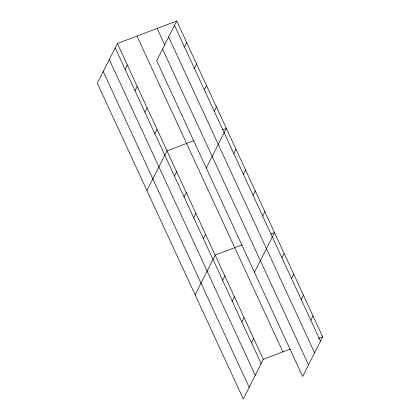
<?xml version="1.0" encoding="UTF-8"?>
<svg xmlns="http://www.w3.org/2000/svg" width="420" height="420" viewBox="0 0 420 420"><rect width="100%" height="100%" fill="white"/><g stroke="black" fill="none" stroke-linecap="round" stroke-linejoin="round"><path stroke-width="0.63" d="M176.715 21L156.665 60.701L302.626 376.493L322.681 336.793L176.715 21L117.374 43.507L97.319 83.207L243.285 399L263.335 359.3L290.257 349.088M125.108 69.326L127.297 64.979M135.03 90.799L137.225 86.457M144.958 112.271L147.152 107.93M184.448 46.82L186.643 42.473M154.88 133.744L157.075 129.402M194.376 68.292L196.571 63.95M146.947 190.575L167.003 150.875L193.919 140.668M204.298 89.764L206.493 85.423M174.442 176.064L176.636 171.717M214.226 111.237L216.421 106.895M184.076 196.907L186.27 192.559M206.288 168.068L226.343 128.368L222.673 129.764M193.709 217.749L195.904 213.402M233.783 153.557L235.977 149.21M203.343 238.591L205.538 234.245M243.416 174.4L245.611 170.053M195.116 294.788L215.171 255.087L242.088 244.876M253.05 195.242L255.245 190.895M222.611 280.271L224.805 275.93M262.684 216.079L264.878 211.738M232.244 301.114L234.439 296.772M254.457 272.281L274.512 232.58L270.842 233.972M241.878 321.956L244.067 317.615M281.951 257.764L284.146 253.423M251.512 342.799L253.701 338.457M291.585 278.607L293.78 274.265M301.219 299.45L303.413 295.108M310.853 320.292L313.047 315.95M318.397 338.415L322.681 336.793M174.526 25.342L320.486 341.135M168.63 37.013L314.591 352.805M157.133 28.429L164.913 45.26M162.556 49.035L308.522 364.822M136.957 36.078L282.923 351.871M117.374 43.507L263.335 359.3M115.18 47.849L261.146 363.641M109.284 59.519L255.25 375.312M103.215 71.542L249.175 387.334"/></g></svg>
